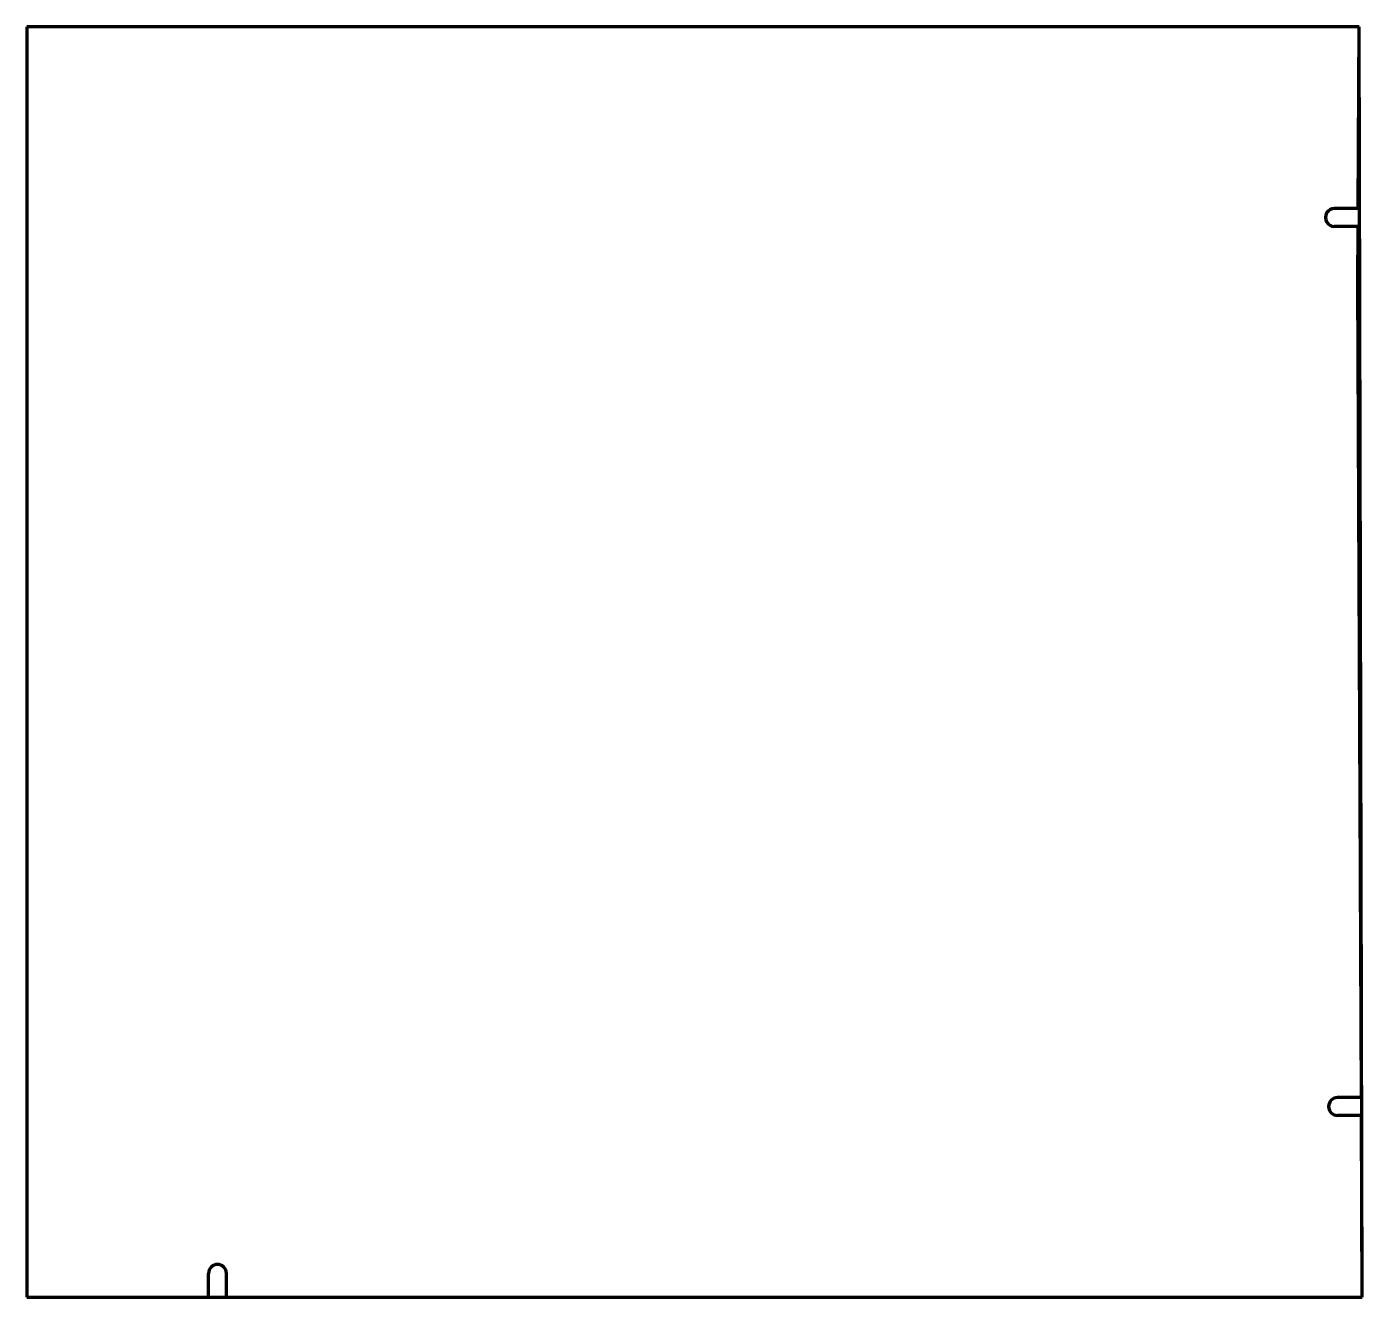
# Model space of a CAD drawing. Header units: inches. Extents: x 0 to 56, y 0 to 53.2.
import ezdxf

# ---------------------------------------------------------------- set-up
doc = ezdxf.new("R2010")
doc.units = ezdxf.units.IN
doc.header["$MEASUREMENT"] = 0
doc.layers.add('1', color=7, linetype='Continuous')

msp = doc.modelspace()

# ---------------------------------------------------------------- linework, layer by layer
at = {"color": 7, "lineweight": 90}
for p, q in [((0, 53.25), (0, 0)), ((55.875, 53.25), (0, 53.25)), ((55.831, 45.625), (55.875, 53.25)), ((56, 0), (55.875, 53.25)), ((55.812, 42.5), (55.826, 44.875)), ((55.963, 8.375), (55.812, 42.5)), ((56, 0), (55.966, 7.625)), ((0, 0), (56, 0))]:
    msp.add_line(p, q, dxfattribs=at)
at = {"layer": '1', "color": 7, "lineweight": 90}
for p, q in [((56, 0), (55.875, 53.25)), ((55.831, 45.625), (54.831, 45.631)), ((55.826, 44.875), (54.826, 44.881)), ((55.963, 8.375), (54.963, 8.371)), ((55.966, 7.625), (54.966, 7.621)), ((7.625, 0), (7.625, 1)), ((8.375, 0), (8.375, 1))]:
    msp.add_line(p, q, dxfattribs=at)
at = {"layer": '1', "color": 1, "lineweight": 90}
msp.add_line((56, 0), (55.875, 53.25), dxfattribs=at)
at = {"layer": '1', "color": 7, "lineweight": 90}
for centre, start, end in [((54.829, 45.256), 89.6669, 269.6669), ((54.965, 7.996), 90.2528, 270.2528), ((8, 1), 0, 180)]:
    msp.add_arc(centre, 0.375, start, end, dxfattribs=at)

doc.saveas('drawing.dxf')
